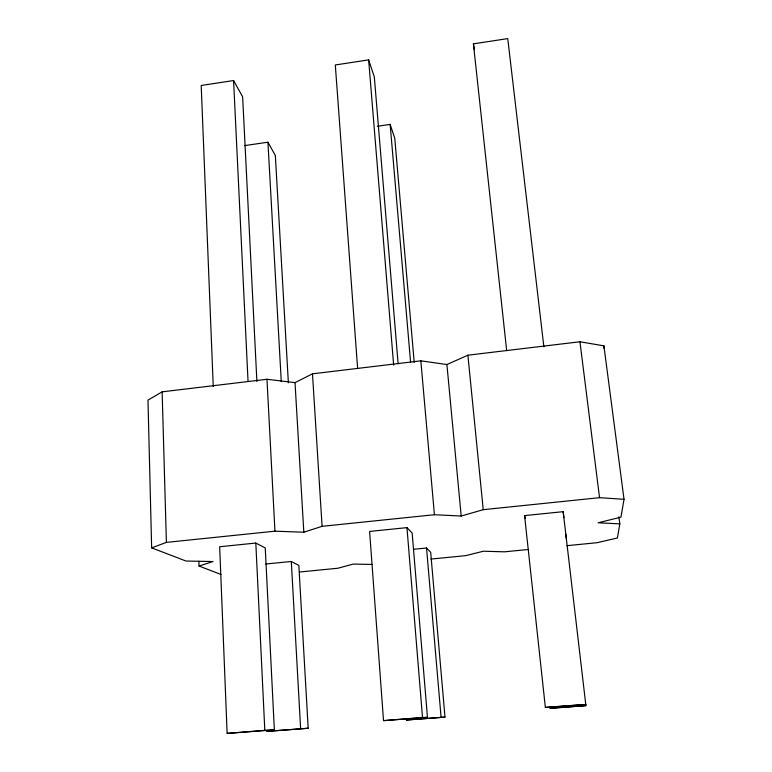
<?xml version="1.0" encoding="UTF-8"?>
<svg xmlns="http://www.w3.org/2000/svg" width="772" height="772" viewBox="0 0 772 772"><rect width="100%" height="100%" fill="white"/><g stroke="black" fill="none" stroke-linecap="round" stroke-linejoin="round"><path stroke-width="1.16" d="M603.791 348.201L603.907 345.837L579.946 341.764L467.89 355.197L446.911 364.538L420.837 360.833L312.477 373.822L295.02 382.632L266.977 379.274L162.139 391.838L147.973 400.147L151.65 547.859L185.984 561.032L213.053 561.534L199.051 566.05L198.886 561.273M618.883 516.709L619.819 523.87L617.397 537.997L596.959 542.716L566.947 545.669M603.907 345.837L624.027 499.31L620.968 517.134L598.097 522.798L619.819 523.87M151.65 547.859L166.395 542.388L274.948 531.184L303.821 532.217L322.088 526.321L434.424 514.721L461.193 516.043L483.233 509.684L599.545 497.679L624.027 499.31M256.902 381.542L242.63 96.789L233.578 80.539L201.202 85.489L213.246 386.511M398.12 363.747L374.314 76.901L368.64 59.878L335.309 64.973L357.61 368.273M506.673 350.613L473.41 43.85L507.754 38.6L543.864 346.792M244.463 145.628L267.932 142.212L275.334 155.49L288.361 382.738M377.402 126.261L390.149 124.408L394.772 138.275L414.217 362.435M255.812 543.054L219.663 546.75L227.132 733.4L274.359 729.868L265.24 547.946L255.812 543.054L264.815 730.322L227.132 733.4M406.96 527.623L369.605 531.435L383.52 720.633L427.466 717.381L412.161 533.037L406.96 527.623L422.506 717.458L427.466 717.381M545.36 707.432L585.765 704.469L545.36 707.432L524.564 515.609L563.174 511.672L563.878 517.645M265.829 564.014L291.305 561.476L298.841 565.393L308.182 728.257L266.967 731.364L308.182 728.257M413.425 549.297L426.54 547.995L430.689 552.308L444.981 717.12L406.39 720.006L444.981 717.12M299.517 572.013L337.866 568.24L353.219 564.091L372.172 564.438M430.863 559.073L465.622 555.657L483.446 551.227L504.531 551.816L528.54 549.452M383.52 720.633L422.506 717.458M585.9 705.637L550.118 708.291L585.9 705.637L563.174 511.672M264.815 730.322L274.359 729.868M199.051 566.05L221.053 574.493M524.564 515.609L525.471 518.533M473.41 43.85L474.404 49.726M579.946 341.764L599.545 497.679M565.808 534.099L566.368 538.846M467.89 355.197L483.233 509.684M446.911 364.538L461.193 516.043M420.837 360.833L434.424 514.721M390.149 124.408L410.569 362.049M426.54 547.995L441.073 717.178M368.64 59.878L393.652 365.166M312.477 373.822L322.088 526.321M295.02 382.632L303.821 532.217M267.932 142.212L281.278 381.677M291.305 561.476L300.617 728.623M266.977 379.274L274.948 531.184M233.578 80.539L248.034 381.204M162.139 391.838L166.395 542.388"/></g></svg>
